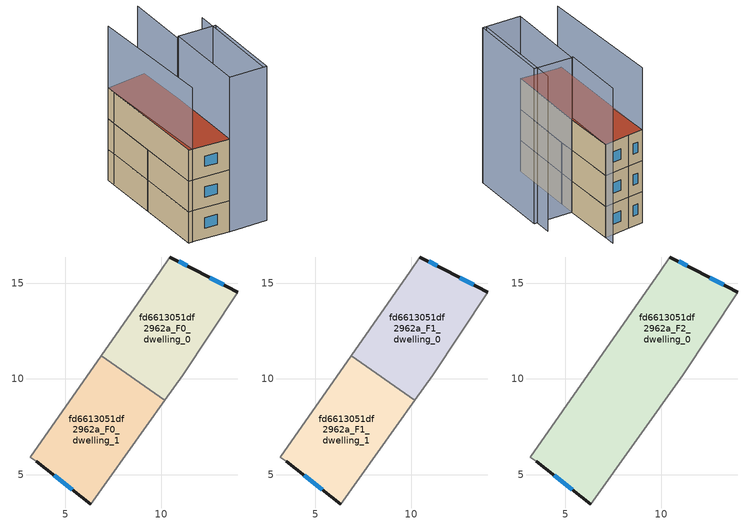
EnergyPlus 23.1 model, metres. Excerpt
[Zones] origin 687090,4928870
fd6613051df2962a_F0_dwelling_0
 floor ground (EU_floor_Construction): 14.01,14.53 11.14,10.19 10.2,8.88 6.87,11.21 9.94,15.62 10.46,16.37 11.81,15.67 z0
 wall outside (EU_wall_Construction): 14.01,14.53 11.81,15.67 10.46,16.37 z0:3
 wall adiabatic (EU_wall_Construction): 10.2,8.88 11.14,10.19 14.01,14.53 / 10.46,16.37 9.94,15.62 6.87,11.21 z0:3
 wall to fd6613051df2962a_F0_dwelling_1 (EU_wall_Construction): 6.87,11.21 10.2,8.88 z0:3
 window (EU_Window_Construction): 13.28,14.91 12.54,15.29 / 11.36,15.9 10.91,16.14 z1:2
fd6613051df2962a_F0_dwelling_1
 floor ground (EU_floor_Construction): 10.2,8.88 6.32,3.46 3.46,5.7 3.16,5.9 6.87,11.21 z0
 wall outside (EU_wall_Construction): 3.46,5.7 6.32,3.46 z0:3
 wall adiabatic (EU_wall_Construction): 6.32,3.46 10.2,8.88 / 6.87,11.21 3.16,5.9 3.46,5.7 z0:3
 window (EU_Window_Construction): 4.42,4.95 5.37,4.21 z1:2
fd6613051df2962a_F1_dwelling_0
 floor to fd6613051df2962a_F0_dwelling_0 (EU_floor_Construction): 14.01,14.53 11.14,10.19 10.2,8.88 6.87,11.21 9.94,15.62 10.46,16.37 11.8,15.67 z3
 wall outside (EU_wall_Construction): 14.01,14.53 11.81,15.67 10.46,16.37 z3:6
 wall adiabatic (EU_wall_Construction): 10.2,8.88 11.14,10.19 14.01,14.53 / 10.46,16.37 9.94,15.62 6.87,11.21 z3:6
 wall to fd6613051df2962a_F1_dwelling_1 (EU_wall_Construction): 6.87,11.21 10.2,8.88 z3:6
 window (EU_Window_Construction): 13.28,14.91 12.54,15.29 / 11.36,15.9 10.91,16.14 z4:5
fd6613051df2962a_F1_dwelling_1
 floor to fd6613051df2962a_F0_dwelling_1 (EU_floor_Construction): 10.2,8.88 6.32,3.46 3.46,5.7 3.15,5.9 6.87,11.21 z3
 wall outside (EU_wall_Construction): 3.46,5.7 6.32,3.46 z3:6
 wall adiabatic (EU_wall_Construction): 6.32,3.46 10.2,8.88 / 6.87,11.21 3.16,5.9 3.46,5.7 z3:6
 window (EU_Window_Construction): 4.42,4.95 5.37,4.21 z4:5
fd6613051df2962a_F2_dwelling_0
 floor to fd6613051df2962a_F1_dwelling_0 (EU_floor_Construction): 14.01,14.53 11.14,10.19 10.2,8.88 6.87,11.21 9.94,15.62 10.46,16.37 11.8,15.67 z6
 floor to fd6613051df2962a_F1_dwelling_1 (EU_floor_Construction): 10.2,8.88 6.32,3.46 3.46,5.7 3.15,5.9 6.87,11.21 z6
 wall outside (EU_wall_Construction): 14.01,14.53 11.81,15.67 10.46,16.37 / 3.46,5.7 6.32,3.46 z6:9
 wall adiabatic (EU_wall_Construction): 6.32,3.46 11.14,10.19 14.01,14.53 / 10.46,16.37 9.94,15.62 3.16,5.9 3.46,5.7 z6:9
 window (EU_Window_Construction): 11.36,15.9 10.91,16.14 / 13.28,14.91 12.54,15.29 / 4.42,4.95 5.37,4.21 z7:8
 roof outside (EU_roof_Construction): 11.14,10.19 14.01,14.53 11.81,15.67 10.46,16.37 9.94,15.62 3.16,5.9 3.46,5.7 6.32,3.46 z9
shading: 9.07,1.51 14.9,9.58 / 10.92,10.22 14.64,15.41 / 10.46,16.37 3.43,5.66 / 6.31,3.44 11.14,10.19 / 11.14,10.19 14.15,8.04 / 14.15,8.04 9.31,1.29 / 9.31,1.29 6.31,3.44 z0:15
[Building]
EU S2 Campaign: North Axis=0; Terrain=City; Solar Distribution=FullExterior
[Site:Location]
Bologna: Latitude=44.5; Longitude=11.25; Time Zone=1; Elevation=37
[SizingPeriod:WeatherFileDays]
AnnualSizingPeriod: Begin Month=1; Begin Day of Month=1; End Month=12; End Day of Month=31; Day of Week for Start Day=Monday; Use Weather File Daylight Saving Period=No; Use Weather File Rain and Snow Indicators=No
[MATERIAL]
EU_InternalMass_Material: Roughness=MediumRough; Thickness=0.1; Conductivity=1; Density=1800; Specific Heat=900; Thermal Absorptance=0.9; Solar Absorptance=0.7; Visible Absorptance=0.7
[MATERIAL:NOMASS] Roughness=MediumRough; Thermal Absorptance=0.9; Solar Absorptance=0.7; Visible Absorptance=0.7
Name | Thermal Resistance
EU_wall_NoMass | 0.937881
EU_roof_NoMass | 0.548572
EU_floor_NoMass | 0.71348
[WINDOWMATERIAL:SIMPLEGLAZINGSYSTEM]
EU_Window_SimpleGlazing: UFactor=4.25633; Solar Heat Gain Coefficient=0.85; Visible Transmittance=0.85
[CONSTRUCTION]
EU_wall_Construction: EU_wall_NoMass
EU_roof_Construction: EU_roof_NoMass
EU_floor_Construction: EU_floor_NoMass
EU_InternalMass_Construction: EU_InternalMass_Material
EU_Window_Construction: EU_Window_SimpleGlazing
[ZONE] Type=1; Multiplier=1; Ceiling Height=autocalculate; Floor Area=autocalculate; Part of Total Floor Area=Yes
Name | Volume
fd6613051df2962a_F0_dwelling_0; fd6613051df2962a_F1_dwelling_1 | 79.3345
fd6613051df2962a_F1_dwelling_0 | 79.3367
fd6613051df2962a_F2_dwelling_0 | 158.667
fd6613051df2962a_F0_dwelling_1 | 79.3359
[INTERNALMASS] Construction=EU_InternalMass_Construction
Name | Zone or ZoneList | Surface Area
fd6613051df2962a_F0_dwelling_0_EU_InternalMass | fd6613051df2962a_F0_dwelling_0 | 26.4451
fd6613051df2962a_F0_dwelling_1_EU_InternalMass | fd6613051df2962a_F0_dwelling_1 | 26.4453
fd6613051df2962a_F1_dwelling_0_EU_InternalMass | fd6613051df2962a_F1_dwelling_0 | 26.4451
fd6613051df2962a_F1_dwelling_1_EU_InternalMass | fd6613051df2962a_F1_dwelling_1 | 26.4453
fd6613051df2962a_F2_dwelling_0_EU_InternalMass | fd6613051df2962a_F2_dwelling_0 | 52.8916
[OTHEREQUIPMENT] Fuel Type=Electricity; Design Level Calculation Method=Watts/Area; Power per Zone Floor Area=1; Fraction Latent=0; Fraction Radiant=0; Fraction Lost=0; Carbon Dioxide Generation Rate=0; EndUse Subcategory=EU_Step8_InternalGains
Name | Zone or ZoneList or Space or SpaceList | Schedule
EU_Step8_InternalGain_fd6613051df2962a_F0_dwelling_0_f000 | fd6613051df2962a_F0_dwelling_0 | EU_Step8_GainSchedule_fd6613051df2962a_F0_dwelling_0_f000
EU_Step8_InternalGain_fd6613051df2962a_F0_dwelling_1_f000 | fd6613051df2962a_F0_dwelling_1 | EU_Step8_GainSchedule_fd6613051df2962a_F0_dwelling_1_f000
EU_Step8_InternalGain_fd6613051df2962a_F1_dwelling_0_f000 | fd6613051df2962a_F1_dwelling_0 | EU_Step8_GainSchedule_fd6613051df2962a_F1_dwelling_0_f000
EU_Step8_InternalGain_fd6613051df2962a_F1_dwelling_1_f000 | fd6613051df2962a_F1_dwelling_1 | EU_Step8_GainSchedule_fd6613051df2962a_F1_dwelling_1_f000
EU_Step8_InternalGain_fd6613051df2962a_F2_dwelling_0_f000 | fd6613051df2962a_F2_dwelling_0 | EU_Step8_GainSchedule_fd6613051df2962a_F2_dwelling_0_f000
[ZONEVENTILATION:DESIGNFLOWRATE] Schedule=EU_AlwaysOn; Design Flow Rate Calculation Method=AirChanges/Hour; Air Changes per Hour=0.687892; Ventilation Type=Natural; Fan Pressure Rise=0; Fan Total Efficiency=1; Constant Term Coefficient=1; Temperature Term Coefficient=0; Velocity Term Coefficient=0; Velocity Squared Term Coefficient=0; Minimum Indoor Temperature=-100; Maximum Indoor Temperature=100; Delta Temperature=-100; Minimum Outdoor Temperature=-100; Maximum Outdoor Temperature=100; Maximum Wind Speed=40
Name | Zone or ZoneList or Space or SpaceList
EU_ConstantAir_fd6613051df2962a_F0_dwelling_0 | fd6613051df2962a_F0_dwelling_0
EU_ConstantAir_fd6613051df2962a_F0_dwelling_1 | fd6613051df2962a_F0_dwelling_1
EU_ConstantAir_fd6613051df2962a_F1_dwelling_0 | fd6613051df2962a_F1_dwelling_0
EU_ConstantAir_fd6613051df2962a_F1_dwelling_1 | fd6613051df2962a_F1_dwelling_1
EU_ConstantAir_fd6613051df2962a_F2_dwelling_0 | fd6613051df2962a_F2_dwelling_0
[HVACTEMPLATE:THERMOSTAT] Constant Heating Setpoint=20; Constant Cooling Setpoint=50
EU_HeatOnly_fd6613051df2962a_F0_dwelling_0; EU_HeatOnly_fd6613051df2962a_F0_dwelling_1; EU_HeatOnly_fd6613051df2962a_F1_dwelling_0; EU_HeatOnly_fd6613051df2962a_F1_dwelling_1; EU_HeatOnly_fd6613051df2962a_F2_dwelling_0
[HVACTEMPLATE:ZONE:IDEALLOADSAIRSYSTEM] System Availability Schedule=EU_AlwaysOn; Maximum Heating Supply Air Temperature=50; Minimum Cooling Supply Air Temperature=13; Maximum Heating Supply Air Humidity Ratio=0.0156; Minimum Cooling Supply Air Humidity Ratio=0.0077; Heating Limit=NoLimit; Cooling Limit=NoLimit; Heating Availability Schedule=EU_AlwaysOn; Cooling Availability Schedule=EU_CoolingOff; Dehumidification Control Type=ConstantSensibleHeatRatio; Cooling Sensible Heat Ratio=0.7; Dehumidification Setpoint=60; Humidification Control Type=None; Humidification Setpoint=30; Outdoor Air Method=None; Outdoor Air Flow Rate per Person=0.00944; Outdoor Air Flow Rate per Zone Floor Area=0; Outdoor Air Flow Rate per Zone=0; Demand Controlled Ventilation Type=None; Outdoor Air Economizer Type=NoEconomizer; Heat Recovery Type=None; Sensible Heat Recovery Effectiveness=0.7; Latent Heat Recovery Effectiveness=0.65
Name | Template Thermostat
fd6613051df2962a_F0_dwelling_0 | EU_HeatOnly_fd6613051df2962a_F0_dwelling_0
fd6613051df2962a_F0_dwelling_1 | EU_HeatOnly_fd6613051df2962a_F0_dwelling_1
fd6613051df2962a_F1_dwelling_0 | EU_HeatOnly_fd6613051df2962a_F1_dwelling_0
fd6613051df2962a_F1_dwelling_1 | EU_HeatOnly_fd6613051df2962a_F1_dwelling_1
fd6613051df2962a_F2_dwelling_0 | EU_HeatOnly_fd6613051df2962a_F2_dwelling_0
[SIZING:ZONE] Zone Cooling Design Supply Air Temperature Input Method=SupplyAirTemperature; Zone Cooling Design Supply Air Temperature=13; Zone Heating Design Supply Air Temperature Input Method=SupplyAirTemperature; Zone Heating Design Supply Air Temperature=50; Zone Cooling Design Supply Air Humidity Ratio=0.008; Zone Heating Design Supply Air Humidity Ratio=0.008; Cooling Design Air Flow Method=DesignDay; Cooling Design Air Flow Rate=0; Cooling Minimum Air Flow per Zone Floor Area=0.000762; Cooling Minimum Air Flow=0; Cooling Minimum Air Flow Fraction=0.2; Heating Design Air Flow Method=DesignDay; Heating Design Air Flow Rate=0; Heating Maximum Air Flow per Zone Floor Area=0.002032; Heating Maximum Air Flow=0.141576; Heating Maximum Air Flow Fraction=0.3; Account for Dedicated Outdoor Air System=No; Dedicated Outdoor Air System Control Strategy=NeutralSupplyAir; Dedicated Outdoor Air Low Setpoint Temperature for Design=autosize; Dedicated Outdoor Air High Setpoint Temperature for Design=autosize; Zone Load Sizing Method=Sensible Load Only No Latent Load; Zone Latent Cooling Design Supply Air Humidity Ratio Input Method=HumidityRatioDifference; Zone Cooling Design Supply Air Humidity Ratio Difference=0.005; Zone Latent Heating Design Supply Air Humidity Ratio Input Method=HumidityRatioDifference; Zone Humidification Design Supply Air Humidity Ratio Difference=0.005
fd6613051df2962a_F0_dwelling_0; fd6613051df2962a_F0_dwelling_1; fd6613051df2962a_F1_dwelling_0; fd6613051df2962a_F1_dwelling_1; fd6613051df2962a_F2_dwelling_0
[SCHEDULE:CONSTANT]
Name | Hourly Value
EU_AlwaysOn | 1
EU_CoolingOff | 0
[SCHEDULE:FILE] Column Number=1; Rows to Skip at Top=0; Number of Hours of Data=8760; Column Separator=Comma; Interpolate to Timestep=No; Minutes per Item=60; Adjust Schedule for Daylight Savings=Yes
Name | File
EU_Step8_GainSchedule_fd6613051df2962a_F0_dwelling_0_f000 | ../../schedules/fd6613051df2962a/fd6613051df2962a_F0_dwelling_0_f000_gain.csv
EU_Step8_GainSchedule_fd6613051df2962a_F0_dwelling_1_f000 | ../../schedules/fd6613051df2962a/fd6613051df2962a_F0_dwelling_1_f000_gain.csv
EU_Step8_GainSchedule_fd6613051df2962a_F1_dwelling_0_f000 | ../../schedules/fd6613051df2962a/fd6613051df2962a_F1_dwelling_0_f000_gain.csv
EU_Step8_GainSchedule_fd6613051df2962a_F1_dwelling_1_f000 | ../../schedules/fd6613051df2962a/fd6613051df2962a_F1_dwelling_1_f000_gain.csv
EU_Step8_GainSchedule_fd6613051df2962a_F2_dwelling_0_f000 | ../../schedules/fd6613051df2962a/fd6613051df2962a_F2_dwelling_0_f000_gain.csv
